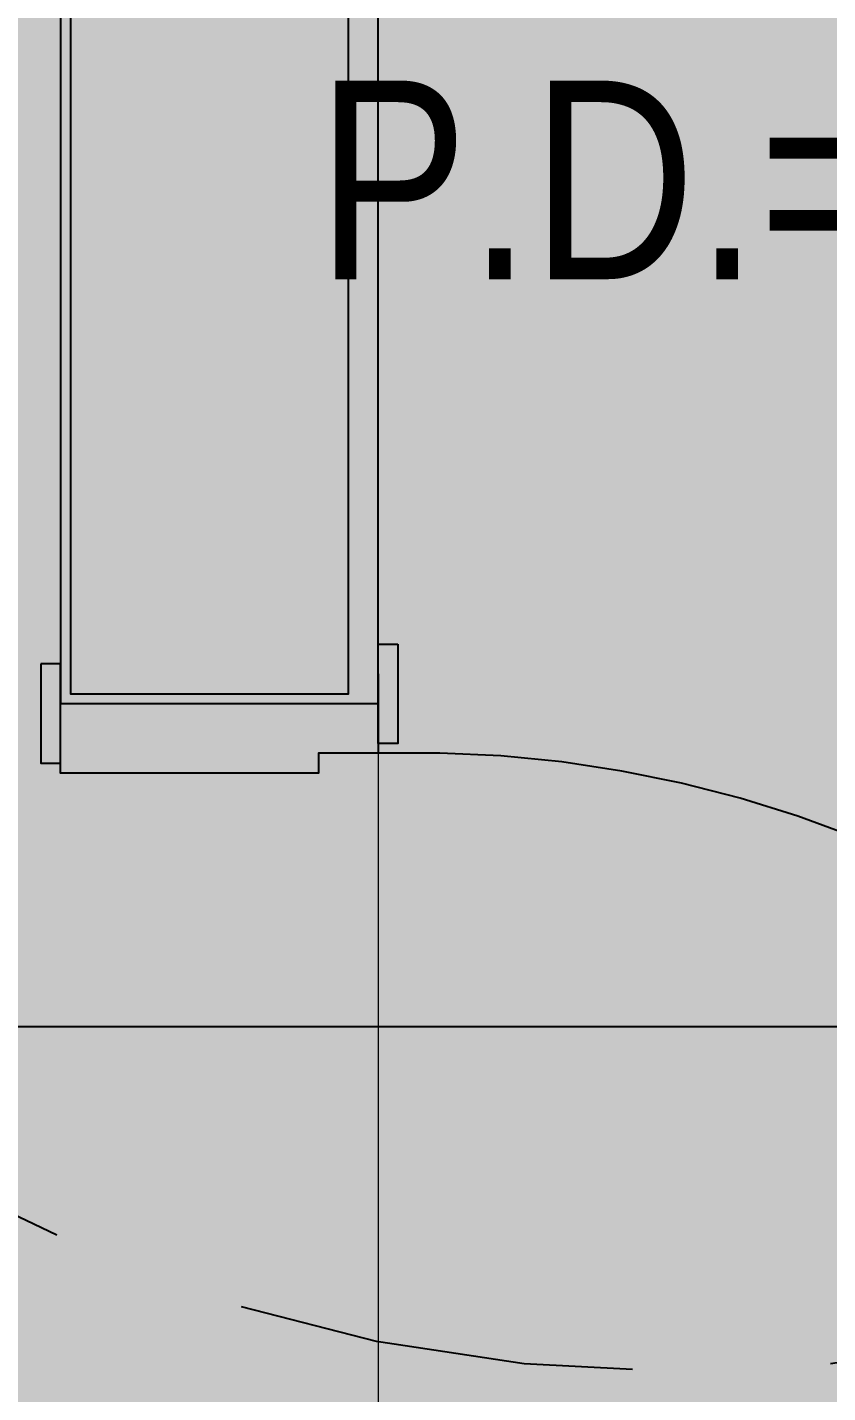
# Model space of a CAD drawing. Header units: metres. Extents: x -41 to 570, y -54 to 184.
# Drawn here: x -32.33 to -31.927, y 50.548 to 51.236 of the extents above; entities that cross this region are included whole.
import ezdxf
from ezdxf.enums import TextEntityAlignment as Align

# ---------------------------------------------------------------- set-up
doc = ezdxf.new("R2010")
doc.units = ezdxf.units.M
doc.linetypes.add('PUC$0$DASHEDX2', pattern=[1.5, 1, -0.5])
for name, color, linetype in [('ARQ-DIM', 2, 'Continuous'), ('ARQ-TXT', 2, 'Continuous'), ('PUC$0$ARQ-ALV ACAB', 4, 'Continuous'), ('PUC$0$ARQ-ALV OSSO', 5, 'Continuous'), ('PUC$0$ARQ-AUX', 7, 'Continuous'), ('PUC$0$ARQ-CAX @ 1', 1, 'Continuous'), ('PUC$0$ARQ-PRJ', 7, 'PUC$0$DASHEDX2')]:
    doc.layers.add(name, color=color, linetype=linetype)
doc.layers.add('PUC$0$ARQ-FORRO', color=9, linetype='Continuous', lineweight=5)
doc.styles.add('Adesa', font='ARIALN.TTF')
doc.dimstyles.new('ADESA 1-0050', dxfattribs={"dimtxt": 0.1, "dimasz": 0.1, "dimexe": 0.05, "dimexo": 0.05, "dimgap": 0.03, "dimtad": 1, "dimdec": 1, "dimlfac": 100, "dimzin": 12, "dimtxsty": 'Adesa', "dimblk": 'DOTSMALL', "dimcen": 1, "dimdle": 0.05, "dimclrd": 1, "dimclre": 1, "dimclrt": 256, "dimazin": 3, "dimtm": 1e-09, "dimtfac": 1, "dimtdec": 1, "dimtmove": 1, "dimatfit": 0, "dimldrblk": 'DOTSMALL', "dimfxl": 0.8, "dimtvp": 2, "dimtolj": 1, "dimtzin": 0, "dimarcsym": 0})

# ---------------------------------------------------------------- blocks, each defined once
blk = doc.blocks.new('*U3363')
for points in [[(-0.675, 0.01), (-0.625, 0.01), (-0.625, 0), (-0.675, 0)], [(-0.665, -0.17), (-0.615, -0.17), (-0.615, -0.16), (-0.665, -0.16)]]:
    blk.add_lwpolyline(points, close=True)
blk.add_lwpolyline([(-0.66, 0), (-0.62, 0), (-0.62, -0.03), (-0.61, -0.03), (-0.61, -0.16), (-0.645, -0.16), (-0.645, 0)])
at = {"layer": 'PUC$0$ARQ-PRJ'}
blk.add_arc((-0.01788, 0.01788), 0.60238, 88.29865, 181.70135, dxfattribs=at)
blk = doc.blocks.new('PUC$0$planta tipo 5 puc')
at = {"layer": 'PUC$0$ARQ-FORRO'}
h = blk.add_hatch(color=256, dxfattribs=at)
h.dxf.hatch_style = 1
h.paths.add_polyline_path([(-29.38834, 0.18561), (-30.63668, 0.18561), (-30.63668, 1.79504), (-30.32669, 1.79504), (-30.32668, 2.57482), (-29.38834, 2.57471)])
at = {"layer": 'PUC$0$ARQ-ALV ACAB'}
blk.add_lwpolyline([(-29.22834, 2.58477), (-29.22834, 0.8956), (-29.38834, 0.8956), (-29.38834, 2.57471)], dxfattribs=at)
at = {"layer": 'PUC$0$ARQ-ALV OSSO'}
blk.add_lwpolyline([(-29.23334, 2.58971), (-29.23334, 0.9006), (-29.37334, 0.9006), (-29.37334, 2.58971)], dxfattribs=at)
at = {"layer": 'PUC$0$ARQ-FORRO', "elevation": 0}
blk.add_lwpolyline([(-29.38834, 0.18561), (-30.63668, 0.18561), (-30.63668, 1.79504), (-30.32669, 1.79504), (-30.32668, 2.57482), (-29.38834, 2.57471)], close=True, dxfattribs=at)
at = {"layer": 'PUC$0$ARQ-CAX @ 1', "xscale": -1.000000000000007, "rotation": 90}
blk.add_blockref('*U3363', (-29.38834, 0.2506, 0), dxfattribs=at)
blk = doc.blocks.new('PUC$0$pl forro pcd 5')
at = {"layer": 'PUC$0$ARQ-FORRO'}
h = blk.add_hatch(color=256, dxfattribs=at)
h.dxf.hatch_style = 1
h.paths.add_polyline_path([(2.02251, 1.07955), (0.18001, 1.07955), (0.18001, -0.26904), (0.49001, -0.26904), (0.49001, -1.21903), (2.01988, -1.21904)])
blk = doc.blocks.new('PUC')
at = {"layer": 'PUC$0$ARQ-PRJ', "ltscale": 0.2}
blk.add_circle((32.00305, -51.30907, 0), 0.75, dxfattribs=at)
at = {"layer": 'PUC$0$ARQ-AUX', "xscale": -1, "rotation": 180}
blk.add_blockref('PUC$0$planta tipo 5 puc', (61.54167, -49.99991, -0.00001), dxfattribs=at)
at = {"layer": 'PUC$0$ARQ-FORRO'}
blk.add_blockref('PUC$0$pl forro pcd 5', (30.72498, -51.35569, -0.00003), dxfattribs=at)
blk = doc.blocks.new('_DotSmall')
at = {"color": 0, "linetype": 'ByBlock', "const_width": 0.5}
blk.add_lwpolyline([(-0.0625, 0, 1), (0.0625, 0, 1)], format="xyb", close=True, dxfattribs=at)
blk = doc.blocks.new('*D182')
at = {"layer": 'ARQ-DIM', "color": 1, "lineweight": -2, "transparency": 16777216}
for p, q in [((-30.89, 50.8706), (-30.89, 50.68285)), ((-32.76108, 50.85054), (-32.76108, 50.68285)), ((-32.81108, 50.73285), (-30.84, 50.73285))]:
    blk.add_line(p, q, dxfattribs=at)
at = {"layer": 'Defpoints', "color": 0, "transparency": 16777216}
for p in [(-30.89, 50.9206, 0), (-32.76108, 50.90054, 0.00001), (-30.89, 50.73285)]:
    blk.add_point(p, dxfattribs=at)
at = {"layer": 'ARQ-DIM', "color": 1, "lineweight": -2, "transparency": 16777216, "xscale": 0.1, "yscale": 0.1, "zscale": 0.1, "rotation": 180}
blk.add_blockref('_DotSmall', (-32.76108, 50.73285), dxfattribs=at)
at = {"layer": 'ARQ-DIM', "color": 1, "lineweight": -2, "transparency": 16777216, "xscale": 0.1, "yscale": 0.1, "zscale": 0.1}
blk.add_blockref('_DotSmall', (-30.89, 50.73285), dxfattribs=at)
at = {"layer": 'ARQ-DIM', "transparency": 16777216, "insert": (-31.82554, 50.81391), "char_height": 0.1, "attachment_point": 5, "style": 'Adesa'}
blk.add_mtext('\\A1;187', dxfattribs=at)

msp = doc.modelspace()

# ---------------------------------------------------------------- block references
at = {"rotation": 180}
msp.add_blockref('PUC', (0, 0), dxfattribs=at)

# ---------------------------------------------------------------- texts
at = {"layer": 'ARQ-TXT', "style": 'Adesa'}
msp.add_text('P.D.=240cm', height=0.1, dxfattribs=at).set_placement((-31.86762, 51.15931, 0), align=Align.MIDDLE)

# ---------------------------------------------------------------- dimensions: what is measured, and where the dimension line sits
at = {"layer": 'ARQ-DIM'}
dim = msp.add_linear_dim(base=(-30.89, 50.73285, -0.00001), p1=(-32.76108, 50.90054), p2=(-30.89, 50.9206, 0), dimstyle='ADESA 1-0050', override={"dimdec": 0}, dxfattribs=at)
dim.commit()
dim.dimension.update_dxf_attribs({"geometry": '*D182', "text_midpoint": (-31.82554, 50.81391, -0.00001)})

doc.saveas('drawing.dxf')
